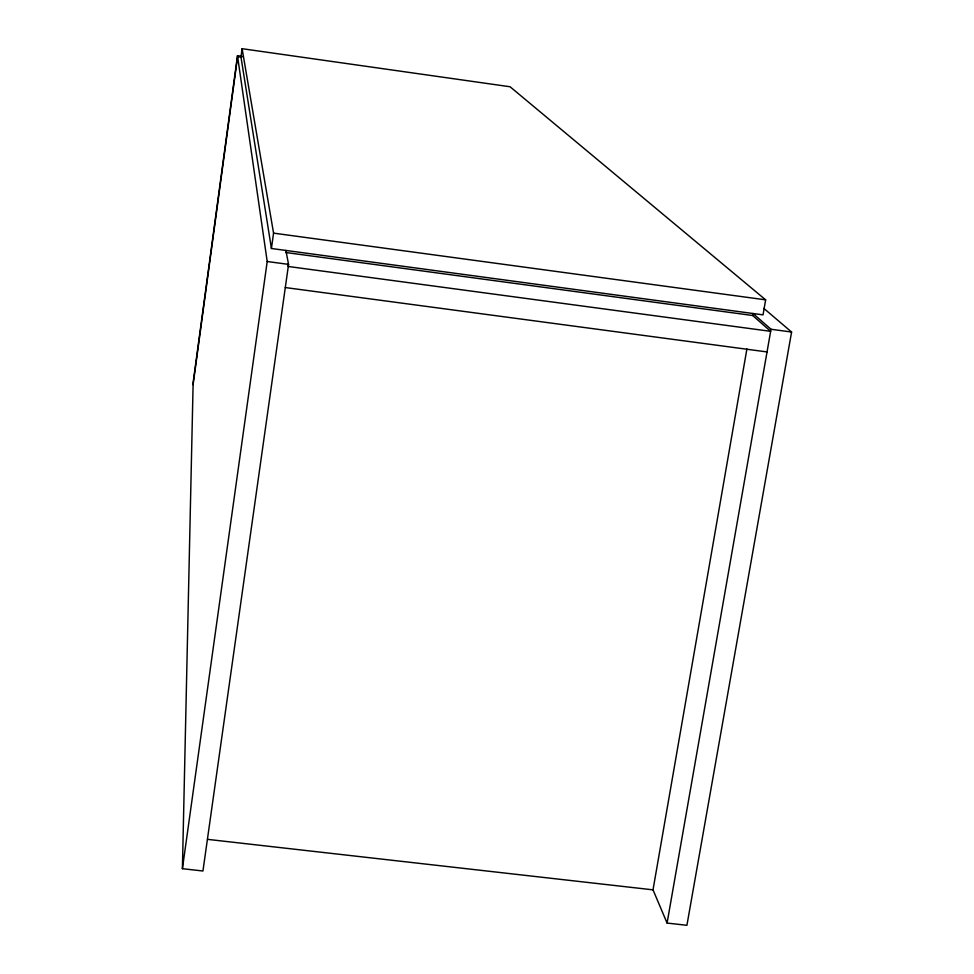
<?xml version="1.0" encoding="UTF-8"?>
<svg xmlns="http://www.w3.org/2000/svg" width="974" height="974" viewBox="0 0 974 974"><rect width="100%" height="100%" fill="white"/><g stroke="black" fill="none" stroke-linecap="round" stroke-linejoin="round"><path stroke-width="1.46" d="M285.881 250.452L288.572 264.38L202.945 871L182.406 868.686L193.144 382.478L237.486 55.701L242.002 56.346M193.095 384.681L237.619 56.614L241.808 57.21M242.112 48.7L240.98 57.089L271.417 248.492L763.032 314.858L765.649 299.846L510.072 86.759L242.112 48.7L273.56 233.139L271.417 248.492M182.406 868.686L267.205 261.507L237.486 55.701M763.86 308.417L791.594 332.037L686.914 925.3L667.08 923.072L653.018 889.846L746.9 348.96M287.744 263.686L288.28 266.486L770.641 331.33L752.707 315.503L753.048 313.506L771.006 329.261L791.594 332.037M667.08 923.072L771.006 329.261M207.547 839.357L653.018 889.846M267.205 261.507L288.572 264.38M285.297 287.549L767.037 351.931M273.56 233.139L765.649 299.846M285.601 252.485L752.707 315.503"/></g></svg>
